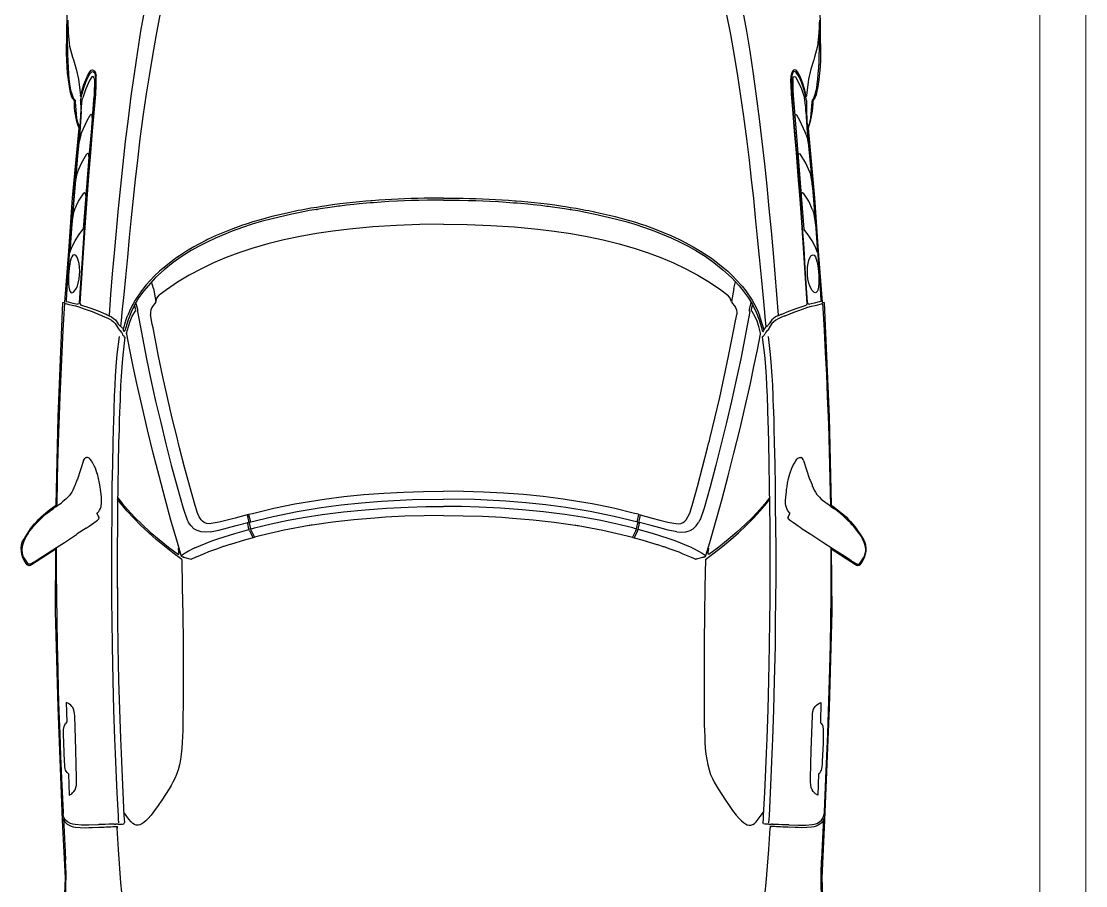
# Model space of a CAD drawing. Header units: inches. Extents: x 13 to 261, y -112 to -47.
# Drawn here: x 186.166 to 188.49, y -69.819 to -67.93 of the extents above; entities that cross this region are included whole.
import ezdxf

# ---------------------------------------------------------------- set-up
doc = ezdxf.new("R2010")
doc.units = ezdxf.units.IN
doc.header["$MEASUREMENT"] = 0
doc.layers.add('BANQUETA', color=2, linetype='Continuous', lineweight=18)
doc.layers.add('CAJONES', color=3, linetype='Continuous', lineweight=20)
doc.layers.add('CONTORNO', color=7, linetype='Continuous')

msp = doc.modelspace()

# ---------------------------------------------------------------- linework, layer by layer
for p, q in [((186.2777, -68.009), (186.2795, -68.0144)), ((187.8981, -68.009), (187.8963, -68.0144)), ((186.3287, -68.0474), (186.3291, -68.0494)), ((187.8471, -68.0474), (187.8467, -68.0494)), ((186.2831, -68.1028), (186.2835, -68.1068)), ((187.8927, -68.1028), (187.8923, -68.1068)), ((186.4543, -68.5144), (186.4503, -68.4994)), ((187.7215, -68.5144), (187.7255, -68.4994)), ((186.4543, -68.5144), (186.4593, -68.5424)), ((187.7215, -68.5144), (187.7165, -68.5424)), ((186.4157, -68.5608), (186.4131, -68.5502)), ((186.4199, -68.5602), (186.4159, -68.5448)), ((186.4593, -68.5434), (186.4573, -68.5472)), ((187.7165, -68.5434), (187.7185, -68.5472)), ((187.7559, -68.5602), (187.7599, -68.5448)), ((187.7601, -68.5608), (187.7627, -68.5502)), ((186.3957, -68.6116), (186.3959, -68.6122)), ((186.3957, -68.613), (186.3957, -68.6128)), ((187.7801, -68.6116), (187.7799, -68.6122)), ((187.7801, -68.613), (187.7801, -68.6128)), ((186.3017, -68.89), (186.2885, -68.9306)), ((187.8741, -68.89), (187.8873, -68.9306)), ((186.2885, -68.9306), (186.2873, -68.9332)), ((187.8873, -68.9306), (187.8885, -68.9332)), ((186.5191, -68.9946), (186.5203, -68.9988)), ((186.5203, -68.9988), (186.5269, -69.0176)), ((186.5269, -69.0176), (186.5281, -69.02)), ((186.6619, -69.0084), (186.6589, -69.009)), ((186.6589, -69.0086), (186.6625, -69.0264)), ((186.6625, -69.0076), (186.6709, -69.0056)), ((187.5133, -69.0076), (187.5049, -69.0056)), ((187.5169, -69.0086), (187.5133, -69.0264)), ((187.5139, -69.0084), (187.5169, -69.009)), ((187.6489, -69.0176), (187.6477, -69.02)), ((187.6555, -68.9988), (187.6489, -69.0176)), ((187.6567, -68.9946), (187.6555, -68.9988)), ((186.3071, -69.0378), (186.2875, -69.0506)), ((186.5281, -69.02), (186.5311, -69.0256)), ((186.6631, -69.0262), (186.6601, -69.027)), ((186.6657, -69.0396), (186.6629, -69.0404)), ((186.6637, -69.0248), (186.6631, -69.0262)), ((186.6667, -69.0398), (186.6637, -69.0264)), ((186.6657, -69.0396), (186.6667, -69.0398)), ((186.6677, -69.043), (186.6667, -69.0398)), ((187.5081, -69.043), (187.5091, -69.0398)), ((187.5091, -69.0398), (187.5121, -69.0264)), ((187.5101, -69.0396), (187.5091, -69.0398)), ((187.5101, -69.0396), (187.5129, -69.0404)), ((187.5121, -69.0248), (187.5127, -69.0262)), ((187.5127, -69.0262), (187.5157, -69.027)), ((187.6477, -69.02), (187.6447, -69.0256)), ((187.8687, -69.0378), (187.8883, -69.0506)), ((186.6641, -69.044), (186.6717, -69.0588)), ((186.6677, -69.043), (186.6753, -69.0578)), ((186.6747, -69.0582), (186.6717, -69.059)), ((186.6753, -69.0578), (186.6747, -69.0582)), ((186.6869, -69.0548), (186.6753, -69.0578)), ((187.4889, -69.0548), (187.5005, -69.0578)), ((187.5081, -69.043), (187.5005, -69.0578)), ((187.5005, -69.0578), (187.5011, -69.0582)), ((187.5011, -69.0582), (187.5041, -69.059)), ((187.5117, -69.044), (187.5041, -69.0588)), ((186.5099, -69.091), (186.5087, -69.082)), ((186.5449, -69.0808), (186.5821, -69.0658)), ((187.6309, -69.0808), (187.5937, -69.0658)), ((187.6659, -69.091), (187.6671, -69.082)), ((186.1713, -69.1028), (186.1801, -69.116)), ((186.5089, -69.0958), (186.5101, -69.0936)), ((186.5101, -69.0936), (186.5099, -69.091)), ((186.5179, -69.1008), (186.5199, -69.1014)), ((186.5199, -69.1014), (186.5365, -69.1056)), ((187.6559, -69.1014), (187.6393, -69.1056)), ((187.6579, -69.1008), (187.6559, -69.1014)), ((187.6657, -69.0936), (187.6659, -69.091)), ((187.6669, -69.0958), (187.6657, -69.0936)), ((188.0045, -69.1028), (187.9957, -69.116)), ((186.2639, -69.419), (186.2651, -69.462)), ((187.9119, -69.419), (187.9107, -69.462)), ((186.2689, -69.5748), (186.2705, -69.6216)), ((187.9069, -69.5748), (187.9053, -69.6216)), ((186.3695, -69.6844), (186.3721, -69.6844)), ((186.3747, -69.69), (186.3749, -69.6938)), ((187.8011, -69.69), (187.8009, -69.6938)), ((187.8063, -69.6844), (187.8037, -69.6844))]:
    msp.add_line(p, q)
for points in [[(186.4341, -67.9088), (186.4263, -67.9522), (186.4193, -67.9958), (186.4119, -68.045), (186.4049, -68.0942), (186.3987, -68.1436), (186.3927, -68.193), (186.3873, -68.2418), (186.3821, -68.2906), (186.3773, -68.3396), (186.3727, -68.3884), (186.3683, -68.4374), (186.3643, -68.4824), (186.3607, -68.5274), (186.3573, -68.5724)], [(186.3863, -68.5658), (186.3901, -68.5276), (186.3937, -68.4894), (186.3981, -68.446), (186.4023, -68.4028), (186.4065, -68.3594), (186.4107, -68.3176), (186.4151, -68.2758), (186.4199, -68.234), (186.4255, -68.1876), (186.4321, -68.1382), (186.4393, -68.089), (186.4453, -68.0494), (186.4519, -68.0098), (186.4609, -67.9594), (186.4705, -67.9092)], [(187.7895, -68.5658), (187.7857, -68.5276), (187.7821, -68.4894), (187.7777, -68.446), (187.7735, -68.4028), (187.7693, -68.3594), (187.7651, -68.3176), (187.7607, -68.2758), (187.7559, -68.234), (187.7503, -68.1876), (187.7437, -68.1382), (187.7365, -68.089), (187.7305, -68.0494), (187.7239, -68.0098), (187.7149, -67.9594), (187.7053, -67.9092)], [(187.7417, -67.9088), (187.7495, -67.9522), (187.7565, -67.9958), (187.7639, -68.045), (187.7709, -68.0942), (187.7771, -68.1436), (187.7831, -68.193), (187.7885, -68.2418), (187.7937, -68.2906), (187.7985, -68.3396), (187.8031, -68.3884), (187.8075, -68.4374), (187.8115, -68.4824), (187.8151, -68.5274), (187.8185, -68.5724)], [(186.2831, -68.1028), (186.2811, -68.1006), (186.2789, -68.0964), (186.2757, -68.0878), (186.2747, -68.0838), (186.2731, -68.0764), (186.2717, -68.0674), (186.2705, -68.057), (186.2695, -68.0452), (186.2685, -68.032), (186.2679, -68.0184), (186.2679, -68.0166), (186.2675, -68.0046), (186.2671, -67.992), (186.2669, -67.975), (186.2669, -67.9716), (186.2669, -67.9524), (186.2671, -67.9326)], [(186.2671, -67.9282), (186.2683, -67.9564), (186.2711, -67.9846), (186.2777, -68.009)], [(186.2671, -67.9394), (186.2671, -67.938), (186.2671, -67.9374), (186.2671, -67.9384)], [(187.8927, -68.1028), (187.8947, -68.1006), (187.8969, -68.0964), (187.9001, -68.0878), (187.9011, -68.0838), (187.9027, -68.0764), (187.9041, -68.0674), (187.9053, -68.057), (187.9063, -68.0452), (187.9073, -68.032), (187.9079, -68.0184), (187.9079, -68.0166), (187.9083, -68.0046), (187.9087, -67.992), (187.9089, -67.975), (187.9089, -67.9716), (187.9089, -67.9524), (187.9087, -67.9326)], [(187.9087, -67.9282), (187.9075, -67.9564), (187.9047, -67.9846), (187.8981, -68.009)], [(187.9087, -67.9394), (187.9087, -67.938), (187.9087, -67.9374), (187.9087, -67.9384)], [(186.2795, -68.0144), (186.2857, -68.0354), (186.2909, -68.057), (186.2951, -68.0926)], [(187.8963, -68.0144), (187.8901, -68.0354), (187.8849, -68.057), (187.8807, -68.0926)], [(186.2953, -68.1033), (186.2983, -68.0886), (186.3021, -68.0758), (186.3063, -68.0638), (186.3117, -68.052), (186.3163, -68.0442), (186.3179, -68.042), (186.3199, -68.0406), (186.3219, -68.0404), (186.3241, -68.0418), (186.3259, -68.0448), (186.3271, -68.049), (186.3279, -68.0538), (186.328, -68.0626)], [(186.2957, -68.0938), (186.2989, -68.0812), (186.3025, -68.0688), (186.3063, -68.0582), (186.3099, -68.0498), (186.3151, -68.0406), (186.3179, -68.0376), (186.3211, -68.0366), (186.3235, -68.0374), (186.3257, -68.0396), (186.3275, -68.043), (186.3287, -68.0474)], [(187.8801, -68.0938), (187.8769, -68.0812), (187.8733, -68.0688), (187.8695, -68.0582), (187.8659, -68.0498), (187.8607, -68.0406), (187.8579, -68.0376), (187.8547, -68.0366), (187.8523, -68.0374), (187.8501, -68.0396), (187.8483, -68.043), (187.8471, -68.0474)], [(187.8804, -68.1033), (187.8775, -68.0886), (187.8737, -68.0758), (187.8695, -68.0638), (187.8641, -68.052), (187.8595, -68.0442), (187.8579, -68.042), (187.8559, -68.0406), (187.8539, -68.0404), (187.8517, -68.0418), (187.8499, -68.0448), (187.8487, -68.049), (187.8479, -68.0538), (187.8477, -68.0626)], [(186.294, -68.5472), (186.2969, -68.5024), (186.2997, -68.4582), (186.3027, -68.4142), (186.3057, -68.37), (186.3095, -68.3192), (186.3133, -68.2684), (186.3173, -68.2178), (186.3213, -68.1704), (186.3255, -68.1228), (186.3281, -68.09), (186.3291, -68.0708), (186.3295, -68.061), (186.3291, -68.0494)], [(186.3253, -68.0568), (186.3247, -68.0538), (186.3235, -68.0516), (186.3215, -68.0508), (186.3197, -68.052), (186.3147, -68.0598), (186.3063, -68.078), (186.2999, -68.0976)], [(186.3253, -68.0568), (186.3255, -68.0686), (186.3251, -68.0802), (186.3245, -68.0918), (186.3237, -68.1014), (186.3179, -68.1724), (186.3139, -68.2186), (186.3103, -68.2648), (186.3067, -68.311), (186.3031, -68.3572), (186.3011, -68.385)], [(186.328, -68.0626), (186.3277, -68.075), (186.3267, -68.0918)], [(187.8817, -68.5472), (187.8789, -68.5024), (187.8761, -68.4582), (187.8731, -68.4142), (187.8701, -68.37), (187.8663, -68.3192), (187.8625, -68.2684), (187.8585, -68.2178), (187.8545, -68.1704), (187.8503, -68.1228), (187.8477, -68.09), (187.8467, -68.0708), (187.8463, -68.061), (187.8467, -68.0494)], [(187.8477, -68.0626), (187.8481, -68.075), (187.8491, -68.0918)], [(187.8505, -68.0568), (187.8503, -68.0686), (187.8507, -68.0802), (187.8513, -68.0918), (187.8521, -68.1014), (187.8579, -68.1724), (187.8619, -68.2186), (187.8655, -68.2648), (187.8691, -68.311), (187.8727, -68.3572), (187.8747, -68.385)], [(187.8505, -68.0568), (187.8511, -68.0538), (187.8523, -68.0516), (187.8543, -68.0508), (187.8561, -68.052), (187.8611, -68.0598), (187.8695, -68.078), (187.8759, -68.0976)], [(186.2835, -68.1068), (186.2865, -68.1422), (186.2877, -68.1484), (186.2897, -68.1546), (186.2927, -68.1636)], [(186.2953, -68.1033), (186.2955, -68.1236), (186.2943, -68.1486), (186.2927, -68.1736)], [(186.2931, -68.545), (186.2979, -68.4708), (186.3007, -68.4264), (186.3039, -68.382), (186.3079, -68.3258), (186.3121, -68.2698), (186.3169, -68.2106), (186.3219, -68.1514), (186.3267, -68.0918)], [(186.2951, -68.0926), (186.2955, -68.094), (186.2957, -68.0938)], [(186.2965, -68.0954), (186.2959, -68.095), (186.2953, -68.0942), (186.2951, -68.0926)], [(186.2965, -68.1278), (186.2971, -68.1182), (186.2979, -68.1092), (186.2989, -68.1014), (186.2999, -68.0976)], [(187.8827, -68.545), (187.8779, -68.4708), (187.8751, -68.4264), (187.8719, -68.382), (187.8679, -68.3258), (187.8637, -68.2698), (187.8589, -68.2106), (187.8539, -68.1514), (187.8491, -68.0918)], [(187.8793, -68.1278), (187.8787, -68.1182), (187.8779, -68.1092), (187.8769, -68.1014), (187.8759, -68.0976)], [(187.8793, -68.0954), (187.8799, -68.095), (187.8805, -68.0942), (187.8807, -68.0926)], [(187.8807, -68.0926), (187.8803, -68.094), (187.8801, -68.0938)], [(187.8804, -68.1033), (187.8803, -68.1236), (187.8815, -68.1486), (187.8831, -68.1736)], [(187.8923, -68.1068), (187.8893, -68.1422), (187.8881, -68.1484), (187.8861, -68.1546), (187.8831, -68.1636)], [(186.2965, -68.1278), (186.2937, -68.1724), (186.2885, -68.225), (186.2839, -68.2776), (186.2795, -68.3304), (186.2753, -68.383), (186.2715, -68.4358), (186.2767, -68.4228), (186.2833, -68.4098), (186.2915, -68.3972), (186.3011, -68.385)], [(186.3205, -68.1408), (186.3203, -68.1374), (186.3195, -68.135), (186.3179, -68.134), (186.3161, -68.1354)], [(187.8553, -68.1408), (187.8555, -68.1374), (187.8563, -68.135), (187.8579, -68.134), (187.8597, -68.1354)], [(187.8793, -68.1278), (187.8821, -68.1724), (187.8873, -68.225), (187.8919, -68.2776), (187.8963, -68.3304), (187.9005, -68.383), (187.9043, -68.4358), (187.8991, -68.4228), (187.8925, -68.4098), (187.8843, -68.3972), (187.8747, -68.385)], [(186.2957, -68.1788), (186.2981, -68.1724), (186.3097, -68.147), (186.3161, -68.1354)], [(187.8801, -68.1788), (187.8777, -68.1724), (187.8661, -68.147), (187.8597, -68.1354)], [(186.2927, -68.1736), (186.2911, -68.1898), (186.2865, -68.2398), (186.2821, -68.2898), (186.2779, -68.3398), (186.2739, -68.3898), (186.2703, -68.4398), (186.2669, -68.4898), (186.2637, -68.5398), (186.2635, -68.5426)], [(186.2957, -68.1788), (186.2939, -68.1852), (186.2923, -68.1928), (186.2909, -68.2014), (186.2899, -68.2104)], [(187.8801, -68.1788), (187.8819, -68.1852), (187.8835, -68.1928), (187.8849, -68.2014), (187.8859, -68.2104)], [(187.8831, -68.1736), (187.8847, -68.1898), (187.8893, -68.2398), (187.8937, -68.2898), (187.8979, -68.3398), (187.9019, -68.3898), (187.9055, -68.4398), (187.9089, -68.4898), (187.9121, -68.5398), (187.9123, -68.5426)], [(186.2883, -68.2604), (186.2971, -68.2402), (186.3089, -68.2204)], [(186.3133, -68.2262), (186.3133, -68.2226), (186.3123, -68.2202), (186.3107, -68.2192), (186.3089, -68.2204)], [(187.8625, -68.2262), (187.8625, -68.2226), (187.8635, -68.2202), (187.8651, -68.2192), (187.8669, -68.2204)], [(187.8875, -68.2604), (187.8787, -68.2402), (187.8669, -68.2204)], [(186.2883, -68.2604), (186.2863, -68.2668), (186.2849, -68.2746), (186.2835, -68.2834), (186.2827, -68.2928)], [(187.8875, -68.2604), (187.8895, -68.2668), (187.8909, -68.2746), (187.8923, -68.2834), (187.8931, -68.2928)], [(186.2819, -68.3422), (186.2905, -68.3238), (186.3021, -68.3058)], [(186.3067, -68.3116), (186.3065, -68.3082), (186.3055, -68.3058), (186.3039, -68.3046), (186.3021, -68.3058)], [(187.0879, -68.3166), (187.0737, -68.3166), (187.0595, -68.3168), (187.0455, -68.317), (187.0313, -68.3174), (187.0171, -68.3178), (187.0029, -68.3182), (186.9887, -68.3188), (186.9745, -68.3196), (186.9603, -68.3204), (186.9463, -68.3214), (186.9321, -68.3226), (186.9291, -68.3228), (186.9179, -68.3238), (186.9039, -68.325), (186.8897, -68.3264), (186.8757, -68.328), (186.8615, -68.3296), (186.8451, -68.3318), (186.8277, -68.3344), (186.8219, -68.3352), (186.8109, -68.337), (186.7983, -68.339), (186.7777, -68.3428), (186.7705, -68.3442), (186.7463, -68.3494), (186.7129, -68.3572), (186.6931, -68.3626), (186.6713, -68.369), (186.6565, -68.3736), (186.6487, -68.3762), (186.6487, -68.3762)], [(187.0879, -68.3166), (187.1021, -68.3166), (187.1163, -68.3168), (187.1303, -68.317), (187.1445, -68.3174), (187.1587, -68.3178), (187.1729, -68.3182), (187.1871, -68.3188), (187.2013, -68.3196), (187.2155, -68.3204), (187.2295, -68.3214), (187.2437, -68.3226), (187.2467, -68.3228), (187.2579, -68.3238), (187.2719, -68.325), (187.2861, -68.3264), (187.3001, -68.328), (187.3143, -68.3296), (187.3307, -68.3318), (187.3481, -68.3344), (187.3539, -68.3352), (187.3649, -68.337), (187.3775, -68.339), (187.3981, -68.3428), (187.4053, -68.3442), (187.4295, -68.3494), (187.4629, -68.3572), (187.4827, -68.3626), (187.5045, -68.369), (187.5193, -68.3736), (187.5271, -68.3762), (187.5271, -68.3762)], [(187.8691, -68.3116), (187.8693, -68.3082), (187.8703, -68.3058), (187.8719, -68.3046), (187.8737, -68.3058)], [(187.8939, -68.3422), (187.8853, -68.3238), (187.8737, -68.3058)], [(186.2819, -68.3422), (186.2799, -68.3484), (186.2783, -68.3566), (186.2769, -68.3658), (186.2759, -68.3756)], [(187.0879, -68.321), (187.0647, -68.3212), (187.0529, -68.3214), (187.0339, -68.3218), (187.0175, -68.3222), (186.9869, -68.3234), (186.9681, -68.3244), (186.9515, -68.3256), (186.9349, -68.3268), (186.9273, -68.3274), (186.9193, -68.3282), (186.9039, -68.3296), (186.8921, -68.3308), (186.8757, -68.3324), (186.8621, -68.3342), (186.8585, -68.3346), (186.8499, -68.3358), (186.8341, -68.338), (186.8235, -68.3394), (186.8109, -68.3414), (186.7945, -68.3442), (186.7783, -68.3472), (186.7565, -68.3516), (186.7133, -68.3618), (186.6897, -68.368), (186.6699, -68.374), (186.6489, -68.3808), (186.6263, -68.389), (186.5895, -68.4042), (186.5715, -68.4128), (186.5539, -68.422), (186.5367, -68.4316), (186.5167, -68.444), (186.4975, -68.4576), (186.4777, -68.4734), (186.4589, -68.4906), (186.4425, -68.5082), (186.4333, -68.5194), (186.4227, -68.534), (186.4133, -68.5496), (186.4055, -68.5658), (186.3989, -68.5826), (186.3937, -68.5996), (186.3919, -68.6066)], [(187.0879, -68.321), (187.1111, -68.3212), (187.1229, -68.3214), (187.1419, -68.3218), (187.1583, -68.3222), (187.1889, -68.3234), (187.2077, -68.3244), (187.2243, -68.3256), (187.2409, -68.3268), (187.2485, -68.3274), (187.2565, -68.3282), (187.2719, -68.3296), (187.2837, -68.3308), (187.3001, -68.3324), (187.3137, -68.3342), (187.3173, -68.3346), (187.3259, -68.3358), (187.3417, -68.338), (187.3523, -68.3394), (187.3649, -68.3414), (187.3813, -68.3442), (187.3975, -68.3472), (187.4193, -68.3516), (187.4625, -68.3618), (187.4861, -68.368), (187.5059, -68.374), (187.5269, -68.3808), (187.5495, -68.389), (187.5863, -68.4042), (187.6043, -68.4128), (187.6219, -68.422), (187.6391, -68.4316), (187.6591, -68.444), (187.6783, -68.4576), (187.6981, -68.4734), (187.7169, -68.4906), (187.7333, -68.5082), (187.7425, -68.5194), (187.7531, -68.534), (187.7625, -68.5496), (187.7703, -68.5658), (187.7769, -68.5826), (187.7821, -68.5996), (187.7839, -68.6066)], [(187.8939, -68.3422), (187.8959, -68.3484), (187.8975, -68.3566), (187.8989, -68.3658), (187.8999, -68.3756)], [(186.6487, -68.3762), (186.6487, -68.3762), (186.6239, -68.3852), (186.5913, -68.3986), (186.5725, -68.4074), (186.5685, -68.4094), (186.5427, -68.423), (186.5265, -68.4326), (186.5109, -68.4426), (186.5051, -68.4468), (186.4995, -68.4506), (186.4781, -68.4674), (186.4673, -68.4768), (186.4569, -68.4866), (186.4377, -68.507), (186.4359, -68.5092), (186.4279, -68.5192), (186.4141, -68.5396), (186.4041, -68.5588), (186.3981, -68.5728)], [(187.0879, -68.3738), (187.0363, -68.3744), (186.9849, -68.3764), (186.9333, -68.3796), (186.8821, -68.3844), (186.8461, -68.3888), (186.8103, -68.3942), (186.7745, -68.4006), (186.7391, -68.4082), (186.7041, -68.417), (186.6693, -68.427), (186.6409, -68.4364), (186.6131, -68.4468), (186.5857, -68.4584), (186.5589, -68.4712), (186.5325, -68.4852), (186.5071, -68.5006), (186.4825, -68.5174), (186.4669, -68.5292)], [(187.0879, -68.3738), (187.1395, -68.3744), (187.1909, -68.3764), (187.2425, -68.3796), (187.2937, -68.3844), (187.3297, -68.3888), (187.3655, -68.3942), (187.4013, -68.4006), (187.4367, -68.4082), (187.4717, -68.417), (187.5065, -68.427), (187.5349, -68.4364), (187.5627, -68.4468), (187.5901, -68.4584), (187.6169, -68.4712), (187.6433, -68.4852), (187.6687, -68.5006), (187.6933, -68.5174), (187.7089, -68.5292)], [(187.5271, -68.3762), (187.5271, -68.3762), (187.5519, -68.3852), (187.5845, -68.3986), (187.6033, -68.4074), (187.6073, -68.4094), (187.6331, -68.423), (187.6493, -68.4326), (187.6649, -68.4426), (187.6707, -68.4468), (187.6763, -68.4506), (187.6977, -68.4674), (187.7085, -68.4768), (187.7189, -68.4866), (187.7381, -68.507), (187.7399, -68.5092), (187.7479, -68.5192), (187.7617, -68.5396), (187.7717, -68.5588), (187.7777, -68.5728)], [(186.2811, -68.4406), (186.2783, -68.4418), (186.2759, -68.4452), (186.2739, -68.4504), (186.2725, -68.4552), (186.2715, -68.4608), (186.2701, -68.4702), (186.2693, -68.4782), (186.2687, -68.4866), (186.2685, -68.495), (186.2685, -68.503), (186.2693, -68.5112), (186.2707, -68.5178), (186.2721, -68.521), (186.2739, -68.5232), (186.2761, -68.5238), (186.2795, -68.5224), (186.2827, -68.519), (186.2859, -68.5134), (186.2881, -68.5082), (186.2901, -68.5024), (186.2921, -68.493), (186.2931, -68.4848), (186.2935, -68.4766), (186.2931, -68.4678), (186.2919, -68.4598), (186.2899, -68.4522), (186.2875, -68.4462), (186.2855, -68.4432), (186.2833, -68.4412), (186.2811, -68.4406)], [(187.8947, -68.4406), (187.8975, -68.4418), (187.8999, -68.4452), (187.9019, -68.4504), (187.9033, -68.4552), (187.9043, -68.4608), (187.9057, -68.4702), (187.9065, -68.4782), (187.9071, -68.4866), (187.9073, -68.495), (187.9073, -68.503), (187.9065, -68.5112), (187.9051, -68.5178), (187.9037, -68.521), (187.9019, -68.5232), (187.8997, -68.5238), (187.8963, -68.5224), (187.8931, -68.519), (187.8899, -68.5134), (187.8877, -68.5082), (187.8857, -68.5024), (187.8837, -68.493), (187.8827, -68.4848), (187.8823, -68.4766), (187.8827, -68.4678), (187.8839, -68.4598), (187.8859, -68.4522), (187.8883, -68.4462), (187.8903, -68.4432), (187.8925, -68.4412), (187.8947, -68.4406)], [(186.4593, -68.5434), (186.4617, -68.5354), (186.4669, -68.5292)], [(187.7165, -68.5434), (187.7141, -68.5354), (187.7089, -68.5292)], [(186.2601, -68.547), (186.2595, -68.5572), (186.2567, -68.6054), (186.2543, -68.6538), (186.2519, -68.7022), (186.2499, -68.7506), (186.2475, -68.8104), (186.2457, -68.8702), (186.2441, -68.93), (186.2431, -68.99)], [(186.3423, -68.5742), (186.3417, -68.574), (186.3329, -68.5704), (186.3211, -68.5656), (186.3121, -68.5622), (186.3039, -68.5592), (186.2921, -68.5554), (186.2847, -68.5532), (186.2843, -68.553), (186.2767, -68.5512), (186.2703, -68.5498), (186.2657, -68.5486), (186.2625, -68.5478), (186.2611, -68.5474), (186.2601, -68.547)], [(186.2635, -68.5426), (186.2679, -68.5436), (186.2783, -68.546), (186.2853, -68.5478), (186.2881, -68.5486)], [(186.2931, -68.545), (186.2915, -68.548), (186.2881, -68.5486)], [(186.294, -68.5472), (186.2943, -68.5486), (186.2959, -68.5504)], [(186.3509, -68.5708), (186.3341, -68.5642), (186.3157, -68.5572), (186.2959, -68.5504)], [(186.4573, -68.5472), (186.4535, -68.5512), (186.4507, -68.5558), (186.4485, -68.5612), (186.4475, -68.5664), (186.4477, -68.5714)], [(187.7185, -68.5472), (187.7223, -68.5512), (187.7251, -68.5558), (187.7273, -68.5612), (187.7283, -68.5664), (187.7281, -68.5714)], [(187.8249, -68.5708), (187.8417, -68.5642), (187.8601, -68.5572), (187.8799, -68.5504)], [(187.8335, -68.5742), (187.8341, -68.574), (187.8429, -68.5704), (187.8547, -68.5656), (187.8637, -68.5622), (187.8719, -68.5592), (187.8837, -68.5554), (187.8911, -68.5532), (187.8915, -68.553), (187.8991, -68.5512), (187.9055, -68.5498), (187.9101, -68.5486), (187.9133, -68.5478), (187.9147, -68.5474), (187.9157, -68.547)], [(187.8817, -68.5472), (187.8815, -68.5486), (187.8799, -68.5504)], [(187.8827, -68.545), (187.8843, -68.548), (187.8877, -68.5486)], [(187.9123, -68.5426), (187.9079, -68.5436), (187.8975, -68.546), (187.8905, -68.5478), (187.8877, -68.5486)], [(187.9157, -68.547), (187.9163, -68.5572), (187.9191, -68.6054), (187.9215, -68.6538), (187.9239, -68.7022), (187.9259, -68.7506), (187.9283, -68.8104), (187.9301, -68.8702), (187.9317, -68.93), (187.9327, -68.99)], [(186.3423, -68.5742), (186.3513, -68.578), (186.3529, -68.5786), (186.3573, -68.5808), (186.3623, -68.5836), (186.3669, -68.587), (186.3707, -68.591), (186.3767, -68.6004), (186.3769, -68.601), (186.3773, -68.6014), (186.3777, -68.6022), (186.3799, -68.605), (186.3811, -68.6062), (186.3815, -68.6064), (186.3841, -68.6094), (186.3845, -68.6098), (186.3865, -68.6138), (186.3869, -68.6148), (186.3877, -68.6166), (186.3893, -68.6178)], [(186.3509, -68.5708), (186.3515, -68.571), (186.3575, -68.5738), (186.3579, -68.574), (186.3627, -68.5764), (186.3673, -68.5796), (186.3711, -68.583), (186.3741, -68.587), (186.3769, -68.5912)], [(186.3575, -68.5738), (186.3575, -68.5738), (186.3573, -68.5724)], [(186.3831, -68.5977), (186.3853, -68.5766), (186.3863, -68.5658)], [(186.3885, -68.6046), (186.3895, -68.6004), (186.3933, -68.587), (186.3947, -68.5822), (186.3963, -68.5778), (186.3981, -68.5728)], [(186.3957, -68.6116), (186.3995, -68.5972), (186.4033, -68.5858), (186.4081, -68.5748), (186.4143, -68.5644), (186.4147, -68.5638), (186.4151, -68.5632), (186.4157, -68.5608)], [(186.4191, -68.5648), (186.4195, -68.564), (186.4201, -68.5634)], [(186.4191, -68.5648), (186.4391, -68.6678), (186.4489, -68.7142), (186.4591, -68.7606), (186.4701, -68.8072), (186.4815, -68.8538), (186.4933, -68.9006), (186.5059, -68.9476), (186.5191, -68.9946)], [(186.4201, -68.5634), (186.4203, -68.562), (186.4199, -68.5602)], [(186.4533, -68.6004), (186.4517, -68.5922), (186.4477, -68.5714)], [(187.7567, -68.5648), (187.7367, -68.6678), (187.7269, -68.7142), (187.7167, -68.7606), (187.7057, -68.8072), (187.6943, -68.8538), (187.6825, -68.9006), (187.6699, -68.9476), (187.6567, -68.9946)], [(187.7225, -68.6004), (187.7241, -68.5922), (187.7281, -68.5714)], [(187.7557, -68.5634), (187.7555, -68.562), (187.7559, -68.5602)], [(187.7567, -68.5648), (187.7563, -68.564), (187.7557, -68.5634)], [(187.7801, -68.6116), (187.7763, -68.5972), (187.7725, -68.5858), (187.7677, -68.5748), (187.7615, -68.5644), (187.7611, -68.5638), (187.7607, -68.5632), (187.7601, -68.5608)], [(187.7873, -68.6046), (187.7863, -68.6004), (187.7825, -68.587), (187.7811, -68.5822), (187.7795, -68.5778), (187.7777, -68.5728)], [(187.8335, -68.5742), (187.8245, -68.578), (187.8229, -68.5786), (187.8185, -68.5808), (187.8135, -68.5836), (187.8089, -68.587), (187.8051, -68.591), (187.7991, -68.6004), (187.7989, -68.601), (187.7985, -68.6014), (187.7981, -68.6022), (187.7959, -68.605), (187.7947, -68.6062), (187.7943, -68.6064), (187.7917, -68.6094), (187.7913, -68.6098), (187.7893, -68.6138), (187.7889, -68.6148), (187.7881, -68.6166), (187.7865, -68.6178)], [(187.7926, -68.5977), (187.7905, -68.5766), (187.7895, -68.5658)], [(187.8249, -68.5708), (187.8243, -68.571), (187.8183, -68.5738), (187.8179, -68.574), (187.8131, -68.5764), (187.8085, -68.5796), (187.8047, -68.583), (187.8017, -68.587), (187.7989, -68.5912)], [(187.8183, -68.5738), (187.8183, -68.5738), (187.8185, -68.5724)], [(186.3831, -68.5976), (186.3801, -68.5952), (186.3787, -68.5938), (186.3781, -68.593), (186.3775, -68.5922), (186.3769, -68.5912)], [(186.3831, -68.5976), (186.3841, -68.5984), (186.3865, -68.6012), (186.3885, -68.6052)], [(187.7927, -68.5976), (187.7917, -68.5984), (187.7893, -68.6012), (187.7873, -68.6052)], [(187.7927, -68.5976), (187.7957, -68.5952), (187.7971, -68.5938), (187.7977, -68.593), (187.7983, -68.5922), (187.7989, -68.5912)], [(186.3792, -68.6191), (186.3743, -68.6585), (186.3729, -68.6753), (186.3709, -68.7052), (186.3697, -68.7253), (186.3685, -68.7497), (186.3685, -68.7548), (186.3677, -68.7738), (186.3675, -68.7815), (186.3669, -68.804), (186.3663, -68.822), (186.3655, -68.8505), (186.3645, -68.8982), (186.3637, -68.9459), (186.3633, -68.9889), (186.3625, -69.081), (186.3625, -69.1022), (186.3625, -69.1462), (186.3627, -69.1945), (186.3633, -69.2428), (186.3639, -69.2911), (186.3639, -69.2954), (186.3655, -69.3713), (186.3671, -69.4346), (186.3693, -69.4981), (186.3707, -69.5303), (186.3721, -69.5662), (186.3745, -69.6165), (186.3771, -69.6667), (186.3775, -69.6741), (186.3779, -69.6815)], [(186.3919, -68.6206), (186.3871, -68.6598), (186.3857, -68.6762), (186.3837, -68.706), (186.3825, -68.726), (186.3813, -68.75), (186.3813, -68.755), (186.3805, -68.7742), (186.3803, -68.7818), (186.3797, -68.8044), (186.3791, -68.8224), (186.3783, -68.8508), (186.3773, -68.8984), (186.3765, -68.946), (186.3761, -68.989), (186.3757, -69.035), (186.3753, -69.081), (186.3753, -69.1022), (186.3753, -69.1462), (186.3755, -69.1944), (186.3761, -69.2426), (186.3767, -69.291), (186.3767, -69.2952), (186.3783, -69.371), (186.3799, -69.4342), (186.3821, -69.4976), (186.3835, -69.5298), (186.3849, -69.5656), (186.3873, -69.6158), (186.3899, -69.666), (186.3903, -69.6734), (186.3907, -69.6808)], [(186.3919, -68.6206), (186.3871, -68.6598), (186.3857, -68.6762), (186.3837, -68.706), (186.3825, -68.726), (186.3813, -68.75), (186.3813, -68.755), (186.3805, -68.7742), (186.3803, -68.7818), (186.3797, -68.8044), (186.3791, -68.8224), (186.3783, -68.8508), (186.3773, -68.8984), (186.3765, -68.946), (186.3761, -68.989), (186.3757, -69.035), (186.3753, -69.081), (186.3753, -69.1022), (186.3753, -69.1462), (186.3755, -69.1876)], [(186.3899, -68.6082), (186.3895, -68.608), (186.3893, -68.6076), (186.3885, -68.6052)], [(186.3893, -68.6178), (186.3893, -68.6178), (186.3897, -68.6188), (186.3897, -68.619), (186.3919, -68.6206)], [(186.3919, -68.6066), (186.3911, -68.6078), (186.3899, -68.6082)], [(186.3957, -68.613), (186.3959, -68.6124), (186.3959, -68.6122)], [(186.3959, -68.6138), (186.3957, -68.6134), (186.3957, -68.613)], [(186.4925, -69.0206), (186.4797, -68.9742), (186.4665, -68.924), (186.4537, -68.8742), (186.4411, -68.8232), (186.4293, -68.7724), (186.4179, -68.722), (186.4101, -68.685), (186.4025, -68.6482), (186.3959, -68.6138)], [(186.6589, -69.0086), (186.6325, -69.0158), (186.6153, -69.0206), (186.5979, -69.0248), (186.5891, -69.0266), (186.5805, -69.0278), (186.5757, -69.0282), (186.5701, -69.0276), (186.5647, -69.0256), (186.5613, -69.023), (186.5583, -69.0198), (186.5543, -69.0134), (186.5511, -69.0064), (186.5497, -69.0028), (186.5465, -68.9926), (186.5453, -68.9886), (186.5335, -68.9466), (186.5223, -68.9046), (186.5115, -68.8626), (186.5091, -68.8532), (186.5075, -68.8468), (186.5075, -68.8468), (186.5065, -68.8426), (186.4955, -68.7974), (186.4849, -68.7522), (186.4749, -68.707), (186.4655, -68.6622), (186.4533, -68.6004)], [(187.5169, -69.0086), (187.5433, -69.0158), (187.5605, -69.0206), (187.5779, -69.0248), (187.5867, -69.0266), (187.5953, -69.0278), (187.6001, -69.0282), (187.6057, -69.0276), (187.6111, -69.0256), (187.6145, -69.023), (187.6175, -69.0198), (187.6215, -69.0134), (187.6247, -69.0064), (187.6261, -69.0028), (187.6293, -68.9926), (187.6305, -68.9886), (187.6423, -68.9466), (187.6535, -68.9046), (187.6643, -68.8626), (187.6667, -68.8532), (187.6683, -68.8468), (187.6683, -68.8468), (187.6693, -68.8426), (187.6803, -68.7974), (187.6909, -68.7522), (187.7009, -68.707), (187.7103, -68.6622), (187.7225, -68.6004)], [(187.6833, -69.0206), (187.6961, -68.9742), (187.7093, -68.924), (187.7221, -68.8742), (187.7347, -68.8232), (187.7465, -68.7724), (187.7579, -68.722), (187.7657, -68.685), (187.7733, -68.6482), (187.7799, -68.6138)], [(187.7801, -68.613), (187.7799, -68.6124), (187.7799, -68.6122)], [(187.7799, -68.6138), (187.7801, -68.6134), (187.7801, -68.613)], [(187.7839, -68.6066), (187.7847, -68.6078), (187.7859, -68.6082)], [(187.7865, -68.6178), (187.7865, -68.6178), (187.7861, -68.6188), (187.7861, -68.619), (187.7839, -68.6206)], [(187.7839, -68.6206), (187.7887, -68.6598), (187.7901, -68.6762), (187.7921, -68.706), (187.7933, -68.726), (187.7945, -68.75), (187.7945, -68.755), (187.7953, -68.7742), (187.7955, -68.7818), (187.7961, -68.8044), (187.7967, -68.8224), (187.7975, -68.8508), (187.7985, -68.8984), (187.7993, -68.946), (187.7997, -68.989), (187.8001, -69.035), (187.8005, -69.081), (187.8005, -69.1022), (187.8005, -69.1462), (187.8003, -69.1944), (187.7997, -69.2426), (187.7991, -69.291), (187.7991, -69.2952), (187.7975, -69.371), (187.7959, -69.4342), (187.7937, -69.4976), (187.7923, -69.5298), (187.7909, -69.5656), (187.7885, -69.6158), (187.7859, -69.666), (187.7855, -69.6734), (187.7851, -69.6808)], [(187.7839, -68.6206), (187.7887, -68.6598), (187.7901, -68.6762), (187.7921, -68.706), (187.7933, -68.726), (187.7945, -68.75), (187.7945, -68.755), (187.7953, -68.7742), (187.7955, -68.7818), (187.7961, -68.8044), (187.7967, -68.8224), (187.7975, -68.8508), (187.7985, -68.8984), (187.7993, -68.946), (187.7997, -68.989), (187.8001, -69.035), (187.8005, -69.081), (187.8005, -69.1022), (187.8005, -69.1462), (187.8003, -69.1876)], [(187.7859, -68.6082), (187.7863, -68.608), (187.7865, -68.6076), (187.7873, -68.6052)], [(187.7965, -68.6191), (187.8014, -68.6585), (187.8028, -68.6753), (187.8048, -68.7052), (187.806, -68.7253), (187.8072, -68.7497), (187.8072, -68.7548), (187.808, -68.7738), (187.8082, -68.7815), (187.8088, -68.804), (187.8094, -68.822), (187.8102, -68.8505), (187.8112, -68.8982), (187.812, -68.9459), (187.8124, -68.9889), (187.8132, -69.081), (187.8132, -69.1022), (187.8132, -69.1462), (187.813, -69.1945), (187.8124, -69.2428), (187.8118, -69.2911), (187.8118, -69.2954), (187.8102, -69.3713), (187.8086, -69.4346), (187.8064, -69.4981), (187.805, -69.5303), (187.8036, -69.5662), (187.8012, -69.6165), (187.7986, -69.6667), (187.7982, -69.6741), (187.7978, -69.6815)], [(186.3017, -68.89), (186.3017, -68.8898), (186.3027, -68.8876), (186.3041, -68.8856), (186.3059, -68.8842), (186.3069, -68.8836), (186.3079, -68.8834)], [(186.3308, -69.0052), (186.3321, -69.0044), (186.3347, -69.0016), (186.3367, -68.9986), (186.3385, -68.995), (186.3399, -68.991), (186.3403, -68.9886), (186.3409, -68.9846), (186.3409, -68.9788), (186.3405, -68.9696), (186.3393, -68.9584), (186.3387, -68.9534), (186.3379, -68.9478), (186.3365, -68.9396), (186.3345, -68.9294), (186.3319, -68.9196), (186.3309, -68.9168), (186.3275, -68.9072), (186.3251, -68.902), (186.3217, -68.8956), (186.3187, -68.891), (186.3163, -68.8874), (186.3141, -68.8852), (186.3123, -68.884), (186.3105, -68.8834), (186.3099, -68.8834), (186.3079, -68.8834)], [(187.8449, -69.0052), (187.8437, -69.0044), (187.8411, -69.0016), (187.8391, -68.9986), (187.8373, -68.995), (187.8359, -68.991), (187.8355, -68.9886), (187.8349, -68.9846), (187.8349, -68.9788), (187.8353, -68.9696), (187.8365, -68.9584), (187.8371, -68.9534), (187.8379, -68.9478), (187.8393, -68.9396), (187.8413, -68.9294), (187.8439, -68.9196), (187.8449, -68.9168), (187.8483, -68.9072), (187.8507, -68.902), (187.8541, -68.8956), (187.8571, -68.891), (187.8595, -68.8874), (187.8617, -68.8852), (187.8635, -68.884), (187.8653, -68.8834), (187.8659, -68.8834), (187.8679, -68.8834)], [(187.8741, -68.89), (187.8741, -68.8898), (187.8731, -68.8876), (187.8717, -68.8856), (187.8699, -68.8842), (187.8689, -68.8836), (187.8679, -68.8834)], [(186.2873, -68.9332), (186.2833, -68.9434), (186.2829, -68.9444), (186.2783, -68.9548)], [(187.8885, -68.9332), (187.8925, -68.9434), (187.8929, -68.9444), (187.8975, -68.9548)], [(186.2673, -68.9706), (186.2631, -68.9744), (186.2603, -68.9768), (186.2555, -68.9808), (186.2525, -68.983), (186.2525, -68.983)], [(186.2783, -68.9548), (186.2759, -68.9592), (186.2725, -68.9642), (186.2709, -68.9664), (186.2673, -68.9706)], [(186.6709, -69.0056), (186.7169, -68.9946), (186.7633, -68.985), (186.7951, -68.9794), (186.8271, -68.9746), (186.8703, -68.969), (186.9137, -68.9646), (186.9571, -68.9612), (187.0007, -68.959), (187.0443, -68.9576), (187.0879, -68.9572)], [(187.5049, -69.0056), (187.4589, -68.9946), (187.4125, -68.985), (187.3807, -68.9794), (187.3487, -68.9746), (187.3055, -68.969), (187.2621, -68.9646), (187.2187, -68.9612), (187.1751, -68.959), (187.1315, -68.9576), (187.0879, -68.9572)], [(187.8975, -68.9548), (187.8999, -68.9592), (187.9033, -68.9642), (187.9049, -68.9664), (187.9085, -68.9706)], [(187.9085, -68.9706), (187.9127, -68.9744), (187.9155, -68.9768), (187.9203, -68.9808), (187.9233, -68.983), (187.9233, -68.983)], [(186.2419, -68.9908), (186.2359, -68.995), (186.2357, -68.9952)], [(186.2419, -68.9908), (186.2449, -68.9886), (186.2489, -68.9856), (186.2525, -68.983)], [(186.5161, -69.1068), (186.5161, -69.1068), (186.4967, -69.0922), (186.4781, -69.0774), (186.4605, -69.063), (186.4441, -69.0484), (186.4269, -69.0324), (186.4111, -69.0164), (186.3963, -69.0002), (186.3829, -68.9842), (186.3761, -68.9752)], [(186.3763, -68.9718), (186.3763, -68.972), (186.3865, -68.9846), (186.3973, -68.997), (186.4127, -69.0136), (186.4293, -69.03), (186.4473, -69.0464), (186.4665, -69.0628), (186.4871, -69.0792), (186.5089, -69.0958)], [(186.6637, -69.0248), (186.7155, -69.0122), (186.7679, -69.0016), (186.8207, -68.9928), (186.8645, -68.987), (186.9083, -68.9824), (186.9523, -68.979), (187.0201, -68.9756), (187.0879, -68.9746)], [(186.6749, -69.0374), (186.7115, -69.0286), (186.7483, -69.0206), (186.7855, -69.0138), (186.8229, -69.008), (186.8695, -69.0022), (186.9163, -68.9976), (186.9633, -68.9942), (187.0103, -68.992), (187.0491, -68.991), (187.0879, -68.9906)], [(187.5121, -69.0248), (187.4603, -69.0122), (187.4079, -69.0016), (187.3551, -68.9928), (187.3113, -68.987), (187.2675, -68.9824), (187.2235, -68.979), (187.1557, -68.9756), (187.0879, -68.9746)], [(187.5009, -69.0374), (187.4643, -69.0286), (187.4275, -69.0206), (187.3903, -69.0138), (187.3529, -69.008), (187.3063, -69.0022), (187.2595, -68.9976), (187.2125, -68.9942), (187.1655, -68.992), (187.1267, -68.991), (187.0879, -68.9906)], [(187.6597, -69.1068), (187.6597, -69.1068), (187.6791, -69.0922), (187.6977, -69.0774), (187.7153, -69.063), (187.7317, -69.0484), (187.7489, -69.0324), (187.7647, -69.0164), (187.7795, -69.0002), (187.7929, -68.9842), (187.7997, -68.9752)], [(187.7995, -68.9718), (187.7995, -68.972), (187.7893, -68.9846), (187.7785, -68.997), (187.7631, -69.0136), (187.7465, -69.03), (187.7285, -69.0464), (187.7093, -69.0628), (187.6887, -69.0792), (187.6669, -69.0958)], [(187.9339, -68.9908), (187.9309, -68.9886), (187.9269, -68.9856), (187.9233, -68.983)], [(187.9339, -68.9908), (187.9399, -68.995), (187.9401, -68.9952)], [(186.1995, -69.0262), (186.2057, -69.0202), (186.2137, -69.0126), (186.2203, -69.007)], [(186.2203, -69.007), (186.2279, -69.001), (186.2285, -69.0004), (186.2357, -68.9952)], [(186.3353, -69.014), (186.3343, -69.0118), (186.3308, -69.0052)], [(186.3345, -69.0182), (186.3347, -69.0178), (186.3353, -69.017), (186.3357, -69.0154), (186.3355, -69.0146), (186.3355, -69.0142)], [(186.6625, -69.0076), (186.6619, -69.0084), (186.6659, -69.0242)], [(187.0879, -69.0104), (187.0455, -69.0108), (187.0031, -69.012), (186.9609, -69.0142), (186.9377, -69.0158), (186.8921, -69.0196), (186.8463, -69.0248), (186.8009, -69.0312), (186.8003, -69.0314), (186.7989, -69.0316), (186.7961, -69.032), (186.7957, -69.032), (186.7955, -69.0322), (186.7941, -69.0324), (186.7401, -69.0424), (186.6869, -69.0548)], [(187.0879, -69.0104), (187.1303, -69.0108), (187.1727, -69.012), (187.2149, -69.0142), (187.2381, -69.0158), (187.2837, -69.0196), (187.3295, -69.0248), (187.3749, -69.0312), (187.3755, -69.0314), (187.3769, -69.0316), (187.3797, -69.032), (187.3801, -69.032), (187.3803, -69.0322), (187.3817, -69.0324), (187.4357, -69.0424), (187.4889, -69.0548)], [(187.5133, -69.0076), (187.5139, -69.0084), (187.5099, -69.0242)], [(187.8413, -69.0182), (187.8411, -69.0178), (187.8405, -69.017), (187.8401, -69.0154), (187.8403, -69.0146), (187.8403, -69.0142)], [(187.8405, -69.014), (187.8415, -69.0118), (187.8449, -69.0052)], [(187.9555, -69.007), (187.9479, -69.001), (187.9473, -69.0004), (187.9401, -68.9952)], [(187.9763, -69.0262), (187.9701, -69.0202), (187.9621, -69.0126), (187.9555, -69.007)], [(186.1809, -69.0488), (186.1851, -69.043), (186.1921, -69.0342), (186.1947, -69.0314), (186.1995, -69.0262)], [(186.3071, -69.0378), (186.3137, -69.0334), (186.3239, -69.0264), (186.3321, -69.0202), (186.3327, -69.0198), (186.3345, -69.0182)], [(186.5151, -69.098), (186.5065, -69.0692), (186.4925, -69.0206)], [(186.5427, -69.0392), (186.5363, -69.033), (186.5311, -69.0256)], [(186.5785, -69.0458), (186.5683, -69.0464), (186.5585, -69.0458), (186.5495, -69.0432), (186.5427, -69.0392)], [(186.5785, -69.0458), (186.5973, -69.0424), (186.6159, -69.0376), (186.6347, -69.0324), (186.6601, -69.0256)], [(186.5821, -69.0658), (186.5973, -69.0606), (186.6319, -69.0496), (186.6629, -69.0406)], [(186.6641, -69.044), (186.6629, -69.0406), (186.6601, -69.0274), (186.6599, -69.0258), (186.6603, -69.0258), (186.6599, -69.026), (186.6611, -69.0268)], [(186.6637, -69.0248), (186.6637, -69.0248), (186.6637, -69.0248), (186.6637, -69.0264)], [(186.6667, -69.0398), (186.6707, -69.0386), (186.6749, -69.0374)], [(187.5091, -69.0398), (187.5051, -69.0386), (187.5009, -69.0374)], [(187.5117, -69.044), (187.5129, -69.0406), (187.5157, -69.0274), (187.5159, -69.0258), (187.5155, -69.0258), (187.5159, -69.026), (187.5147, -69.0268)], [(187.5121, -69.0248), (187.5121, -69.0248), (187.5121, -69.0248), (187.5121, -69.0264)], [(187.5937, -69.0658), (187.5785, -69.0606), (187.5439, -69.0496), (187.5129, -69.0406)], [(187.5973, -69.0458), (187.5785, -69.0424), (187.5599, -69.0376), (187.5411, -69.0324), (187.5157, -69.0256)], [(187.5973, -69.0458), (187.6075, -69.0464), (187.6173, -69.0458), (187.6263, -69.0432), (187.6331, -69.0392)], [(187.6331, -69.0392), (187.6395, -69.033), (187.6447, -69.0256)], [(187.6607, -69.098), (187.6693, -69.0692), (187.6833, -69.0206)], [(187.8687, -69.0378), (187.8621, -69.0334), (187.8519, -69.0264), (187.8437, -69.0202), (187.8431, -69.0198), (187.8413, -69.0182)], [(187.9949, -69.0488), (187.9907, -69.043), (187.9837, -69.0342), (187.9811, -69.0314), (187.9763, -69.0262)], [(186.1809, -69.0488), (186.1795, -69.0508), (186.1763, -69.0562), (186.1739, -69.0604), (186.1727, -69.0626), (186.1709, -69.0666), (186.1687, -69.073), (186.1675, -69.0778), (186.1673, -69.0794), (186.1667, -69.0836), (186.1667, -69.087), (186.1673, -69.0922), (186.1685, -69.097), (186.1703, -69.101), (186.1713, -69.1028)], [(186.2119, -69.1002), (186.2347, -69.0854), (186.2369, -69.0838), (186.2597, -69.069), (186.2861, -69.0516), (186.2875, -69.0506)], [(186.6717, -69.0588), (186.6553, -69.0634), (186.6223, -69.0734), (186.6209, -69.0738), (186.6083, -69.0778), (186.6067, -69.0784), (186.5939, -69.0828), (186.5743, -69.09), (186.5651, -69.0938), (186.5473, -69.1012), (186.5471, -69.1012), (186.5423, -69.1034)], [(187.5041, -69.0588), (187.5205, -69.0634), (187.5535, -69.0734), (187.5549, -69.0738), (187.5675, -69.0778), (187.5691, -69.0784), (187.5819, -69.0828), (187.6015, -69.09), (187.6107, -69.0938), (187.6285, -69.1012), (187.6287, -69.1012), (187.6335, -69.1034)], [(187.9639, -69.1002), (187.9411, -69.0854), (187.9389, -69.0838), (187.9161, -69.069), (187.8897, -69.0516), (187.8883, -69.0506)], [(187.9949, -69.0488), (187.9963, -69.0508), (187.9995, -69.0562), (188.0019, -69.0604), (188.0031, -69.0626), (188.0049, -69.0666), (188.0071, -69.073), (188.0083, -69.0778), (188.0085, -69.0794), (188.0091, -69.0836), (188.0091, -69.087), (188.0085, -69.0922), (188.0073, -69.097), (188.0055, -69.101), (188.0045, -69.1028)], [(186.2421, -69.0804), (186.2421, -69.1334), (186.2423, -69.1864), (186.2429, -69.2394), (186.2439, -69.2924), (186.2451, -69.3452), (186.2463, -69.3918), (186.2479, -69.4384), (186.2495, -69.4872), (186.2515, -69.536), (186.2535, -69.5848), (186.2569, -69.6576), (186.2571, -69.6624)], [(186.5449, -69.0808), (186.5389, -69.0838), (186.5309, -69.088), (186.5233, -69.0924), (186.5169, -69.0972)], [(187.6309, -69.0808), (187.6369, -69.0838), (187.6449, -69.088), (187.6525, -69.0924), (187.6589, -69.0972)], [(187.9337, -69.0804), (187.9337, -69.1334), (187.9335, -69.1864), (187.9329, -69.2394), (187.9319, -69.2924), (187.9307, -69.3452), (187.9295, -69.3918), (187.9279, -69.4384), (187.9263, -69.4872), (187.9243, -69.536), (187.9223, -69.5848), (187.9189, -69.6576), (187.9187, -69.6624)], [(186.1845, -69.1166), (186.1875, -69.1152), (186.1975, -69.1094), (186.2039, -69.1052), (186.2119, -69.1002)], [(186.5161, -69.1068), (186.5173, -69.1668), (186.5183, -69.2268), (186.5189, -69.287), (186.5191, -69.3472), (186.5191, -69.4072), (186.5185, -69.4674), (186.5181, -69.4804), (186.5177, -69.4932), (186.5173, -69.5062), (186.5163, -69.519), (186.5151, -69.5316), (186.5133, -69.5438), (186.5111, -69.5554), (186.5081, -69.5664), (186.5047, -69.5762), (186.5009, -69.585), (186.4969, -69.5928), (186.4927, -69.6002), (186.4885, -69.6072), (186.4803, -69.6202), (186.4723, -69.6326), (186.4645, -69.6442), (186.4567, -69.655), (186.4491, -69.665), (186.4417, -69.6734), (186.4373, -69.6776), (186.4331, -69.6812), (186.4289, -69.684), (186.4247, -69.686), (186.4207, -69.687), (186.4167, -69.687), (186.4127, -69.6858), (186.4089, -69.6834), (186.4053, -69.6796), (186.4007, -69.6738), (186.3963, -69.6678), (186.3895, -69.6582)], [(186.5151, -69.098), (186.5155, -69.0968), (186.5161, -69.0974), (186.5169, -69.0972)], [(186.5179, -69.1008), (186.5161, -69.0998), (186.5151, -69.098)], [(186.5391, -69.105), (186.5387, -69.105), (186.5377, -69.1054), (186.5367, -69.1056), (186.5365, -69.1056)], [(186.5423, -69.1034), (186.5401, -69.1044), (186.5391, -69.105)], [(187.6335, -69.1034), (187.6357, -69.1044), (187.6367, -69.105)], [(187.6367, -69.105), (187.6371, -69.105), (187.6381, -69.1054), (187.6391, -69.1056), (187.6393, -69.1056)], [(187.6597, -69.1068), (187.6585, -69.1668), (187.6575, -69.2268), (187.6569, -69.287), (187.6567, -69.3472), (187.6567, -69.4072), (187.6573, -69.4674), (187.6577, -69.4804), (187.6581, -69.4932), (187.6585, -69.5062), (187.6595, -69.519), (187.6607, -69.5316), (187.6625, -69.5438), (187.6647, -69.5554), (187.6677, -69.5664), (187.6711, -69.5762), (187.6749, -69.585), (187.6789, -69.5928), (187.6831, -69.6002), (187.6873, -69.6072), (187.6955, -69.6202), (187.7035, -69.6326), (187.7113, -69.6442), (187.7191, -69.655), (187.7267, -69.665), (187.7341, -69.6734), (187.7385, -69.6776), (187.7427, -69.6812), (187.7469, -69.684), (187.7511, -69.686), (187.7551, -69.687), (187.7591, -69.687), (187.7631, -69.6858), (187.7669, -69.6834), (187.7705, -69.6796), (187.7751, -69.6738), (187.7795, -69.6678), (187.7863, -69.6582)], [(187.6579, -69.1008), (187.6597, -69.0998), (187.6607, -69.098)], [(187.6607, -69.098), (187.6603, -69.0968), (187.6597, -69.0974), (187.6589, -69.0972)], [(187.9913, -69.1166), (187.9883, -69.1152), (187.9783, -69.1094), (187.9719, -69.1052), (187.9639, -69.1002)], [(186.1845, -69.1166), (186.1831, -69.117), (186.1817, -69.117), (186.1813, -69.1168), (186.1801, -69.116)], [(187.9913, -69.1166), (187.9927, -69.117), (187.9941, -69.117), (187.9945, -69.1168), (187.9957, -69.116)], [(186.2705, -69.6216), (186.2757, -69.6184), (186.2777, -69.6166), (186.2805, -69.6136), (186.2831, -69.6094), (186.2849, -69.6048), (186.2859, -69.5994), (186.2865, -69.5926), (186.2863, -69.584), (186.2851, -69.5234), (186.2825, -69.4482), (186.2821, -69.4438), (186.2813, -69.4384), (186.2797, -69.4336), (186.2779, -69.4298), (186.2761, -69.4274), (186.2735, -69.4248), (186.2687, -69.4212), (186.2639, -69.419)], [(187.9053, -69.6216), (187.9001, -69.6184), (187.8981, -69.6166), (187.8953, -69.6136), (187.8927, -69.6094), (187.8909, -69.6048), (187.8899, -69.5994), (187.8893, -69.5926), (187.8895, -69.584), (187.8907, -69.5234), (187.8933, -69.4482), (187.8937, -69.4438), (187.8945, -69.4384), (187.8961, -69.4336), (187.8979, -69.4298), (187.8997, -69.4274), (187.9023, -69.4248), (187.9071, -69.4212), (187.9119, -69.419)], [(186.2689, -69.5748), (186.2673, -69.5734), (186.2655, -69.5716), (186.2637, -69.5692), (186.2625, -69.5666), (186.2617, -69.5638), (186.2609, -69.5588), (186.2605, -69.5546), (186.2601, -69.5478), (186.2585, -69.5078), (186.2579, -69.488), (186.2579, -69.4826), (186.2581, -69.4782), (186.2591, -69.4712), (186.2605, -69.4674), (186.2621, -69.4654), (186.2633, -69.4638), (186.2651, -69.462)], [(187.9069, -69.5748), (187.9085, -69.5734), (187.9103, -69.5716), (187.9121, -69.5692), (187.9133, -69.5666), (187.9141, -69.5638), (187.9149, -69.5588), (187.9153, -69.5546), (187.9157, -69.5478), (187.9173, -69.5078), (187.9179, -69.488), (187.9179, -69.4826), (187.9177, -69.4782), (187.9167, -69.4712), (187.9153, -69.4674), (187.9137, -69.4654), (187.9125, -69.4638), (187.9107, -69.462)], [(186.3349, -69.6858), (186.3337, -69.686), (186.3129, -69.6868), (186.3127, -69.6868), (186.2971, -69.687), (186.2833, -69.6858), (186.2785, -69.6848), (186.2729, -69.683), (186.2669, -69.68), (186.2623, -69.6762), (186.2593, -69.6716), (186.2579, -69.6678), (186.2571, -69.6624)], [(187.8409, -69.6858), (187.8421, -69.686), (187.8629, -69.6868), (187.8631, -69.6868), (187.8787, -69.687), (187.8925, -69.6858), (187.8973, -69.6848), (187.9029, -69.683), (187.9089, -69.68), (187.9135, -69.6762), (187.9165, -69.6716), (187.9179, -69.6678), (187.9187, -69.6624)], [(186.2579, -69.6724), (186.2617, -69.745), (186.2625, -69.7636)], [(186.2579, -69.6724), (186.2581, -69.6736), (186.2585, -69.6748), (186.2603, -69.6786), (186.2627, -69.682), (186.2661, -69.685), (186.2699, -69.6872), (186.2745, -69.6892), (186.2787, -69.6904), (186.2843, -69.6916), (186.2945, -69.6924), (186.3067, -69.6926), (186.3133, -69.6924), (186.3203, -69.6922), (186.3353, -69.6916), (186.3429, -69.6912), (186.3467, -69.691), (186.3511, -69.6908), (186.3611, -69.6904), (186.3655, -69.6902), (186.3729, -69.69), (186.3755, -69.6902)], [(186.3695, -69.6844), (186.3673, -69.6846), (186.3567, -69.685), (186.3489, -69.6852), (186.3487, -69.6854), (186.3451, -69.6854), (186.3353, -69.6858), (186.3349, -69.6858)], [(186.3775, -69.6846), (186.3741, -69.6844), (186.3721, -69.6844)], [(186.3729, -69.69), (186.3735, -69.6904), (186.3745, -69.6918), (186.3747, -69.6926), (186.3749, -69.6938)], [(186.3729, -69.69), (186.3741, -69.69), (186.3747, -69.69)], [(186.3775, -69.6846), (186.3865, -69.685), (186.3895, -69.684), (186.3907, -69.6808)], [(187.7983, -69.6846), (187.7893, -69.685), (187.7863, -69.684), (187.7851, -69.6808)], [(187.7983, -69.6846), (187.8017, -69.6844), (187.8037, -69.6844)], [(187.9179, -69.6724), (187.9177, -69.6736), (187.9173, -69.6748), (187.9155, -69.6786), (187.9131, -69.682), (187.9097, -69.685), (187.9059, -69.6872), (187.9013, -69.6892), (187.8971, -69.6904), (187.8915, -69.6916), (187.8813, -69.6924), (187.8691, -69.6926), (187.8625, -69.6924), (187.8555, -69.6922), (187.8405, -69.6916), (187.8329, -69.6912), (187.8291, -69.691), (187.8247, -69.6908), (187.8147, -69.6904), (187.8103, -69.6902), (187.8029, -69.69), (187.8003, -69.6902)], [(187.8029, -69.69), (187.8023, -69.6904), (187.8013, -69.6918), (187.8011, -69.6926), (187.8009, -69.6938)], [(187.8029, -69.69), (187.8017, -69.69), (187.8011, -69.69)], [(187.8063, -69.6844), (187.8085, -69.6846), (187.8191, -69.685), (187.8269, -69.6852), (187.8271, -69.6854), (187.8307, -69.6854), (187.8405, -69.6858), (187.8409, -69.6858)], [(187.9179, -69.6724), (187.9141, -69.745), (187.9133, -69.7636)], [(186.4785, -70.168), (186.4747, -70.1626), (186.4639, -70.1448), (186.4541, -70.1264), (186.4461, -70.109), (186.4341, -70.0788), (186.4239, -70.048), (186.4217, -70.0402), (186.4077, -69.9834), (186.4023, -69.9568), (186.3957, -69.9168), (186.3901, -69.8764), (186.3897, -69.8742), (186.3833, -69.813), (186.3777, -69.7404), (186.3749, -69.6938)], [(187.6973, -70.168), (187.7011, -70.1626), (187.7119, -70.1448), (187.7217, -70.1264), (187.7297, -70.109), (187.7417, -70.0788), (187.7519, -70.048), (187.7541, -70.0402), (187.7681, -69.9834), (187.7735, -69.9568), (187.7801, -69.9168), (187.7857, -69.8764), (187.7861, -69.8742), (187.7925, -69.813), (187.7981, -69.7404), (187.8009, -69.6938)], [(186.2596, -69.9731), (186.2591, -69.9544), (186.2589, -69.9298), (186.2593, -69.907), (186.2597, -69.8976), (186.2621, -69.85), (186.2631, -69.8218), (186.2633, -69.7936), (186.2625, -69.7636)], [(187.9161, -69.9731), (187.9167, -69.9544), (187.9169, -69.9298), (187.9165, -69.907), (187.9161, -69.8976), (187.9137, -69.85), (187.9127, -69.8218), (187.9125, -69.7936), (187.9133, -69.7636)]]:
    msp.add_lwpolyline(points)
for p in [(186.2951, -68.0926), (187.8807, -68.0926), (186.8109, -68.3414), (187.3649, -68.3414), (186.3353, -69.014), (187.8405, -69.014), (186.5199, -69.1014), (187.6559, -69.1014)]:
    msp.add_point(p)
at = {"layer": 'BANQUETA'}
msp.add_line((188.4902, -66.2268), (188.4902, -71.2268), dxfattribs=at)
at = {"layer": 'CAJONES'}
msp.add_line((188.3902, -66.4268), (188.3902, -71.4268), dxfattribs=at)
at = {"layer": 'CONTORNO'}
for points in [[(186.2566, -69.9423), (186.2619, -69.8018), (186.256, -69.6761), (186.2459, -69.43), (186.24, -69.2201), (186.2411, -69.0837), (186.188, -69.1183, -0.422846), (186.1784, -69.1178, -0.256049), (186.1678, -69.0689, -0.135415), (186.2417, -68.9879), (186.246, -68.795), (186.2566, -68.5452), (186.2609, -68.5442), (186.2694, -68.433), (186.2774, -68.3161), (186.2917, -68.1639, -0.087681), (186.2816, -68.1038, -0.13703), (186.2731, -68.0868, -0.060864), (186.2652, -67.9721), (186.2678, -67.6745)], [(187.9079, -67.6745), (187.9105, -67.9721, -0.060864), (187.9026, -68.0868, -0.13703), (187.8941, -68.1038, -0.087681), (187.884, -68.1639), (187.8983, -68.3161), (187.9063, -68.433), (187.9148, -68.5442), (187.9191, -68.5452), (187.9297, -68.795), (187.934, -68.9879, -0.135415), (188.0079, -69.0689, -0.256049), (187.9973, -69.1178, -0.422846), (187.9877, -69.1183), (187.9346, -69.0837), (187.9357, -69.2201), (187.9298, -69.43), (187.9197, -69.6761), (187.9138, -69.8018), (187.9191, -69.9423)]]:
    msp.add_lwpolyline(points, format="xyb", dxfattribs=at)

doc.saveas('drawing.dxf')
